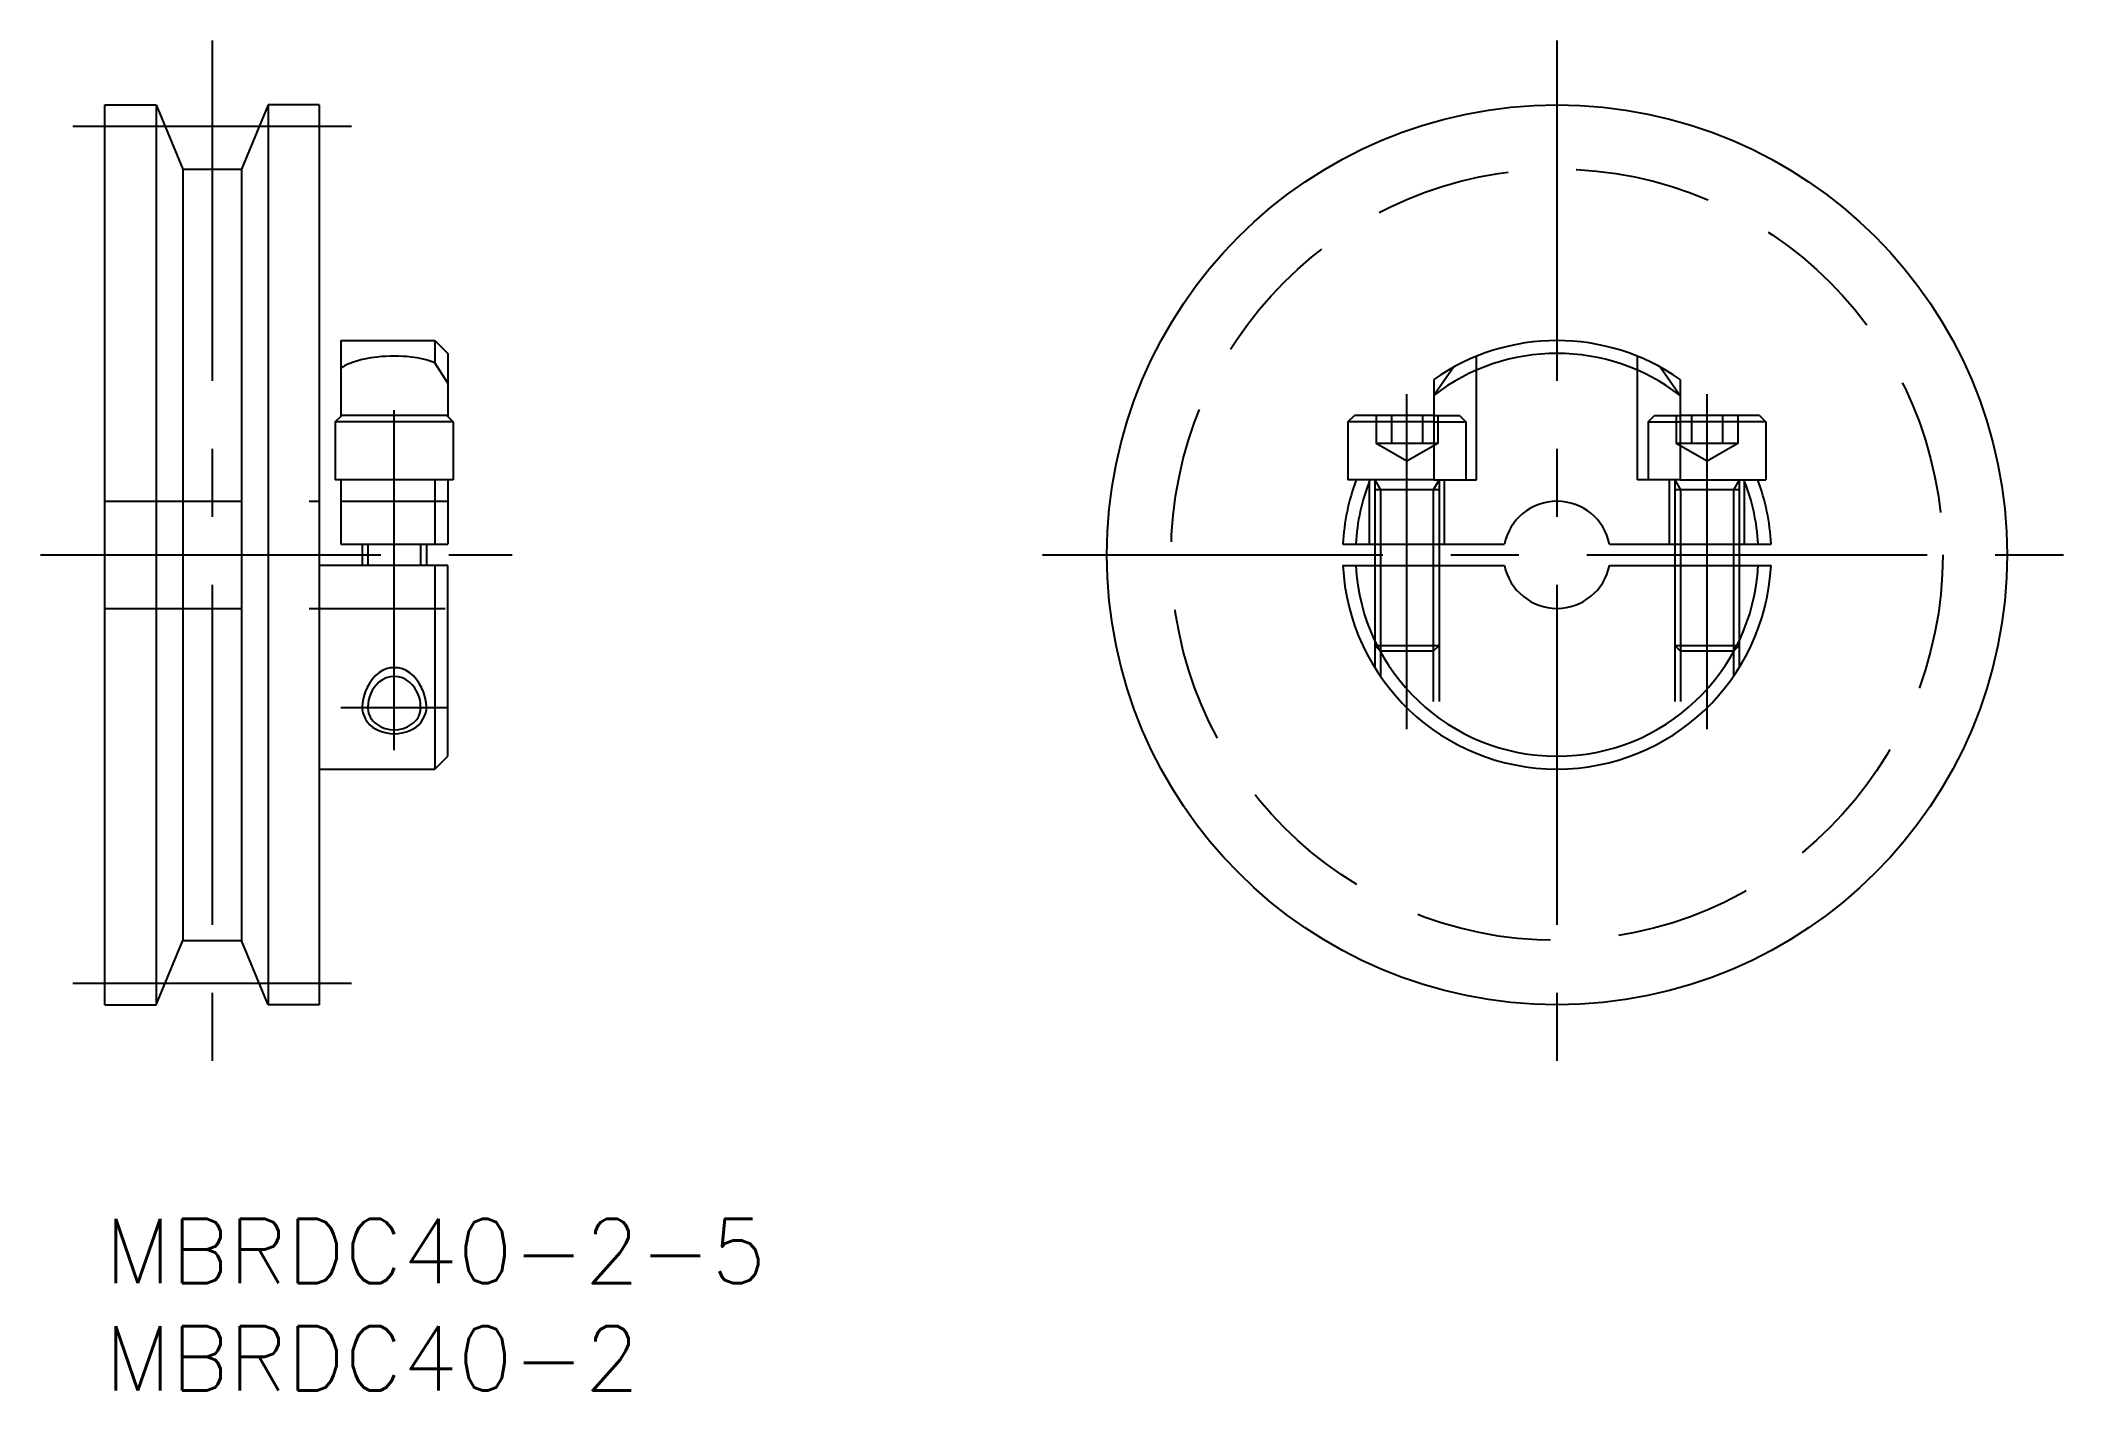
# Model space of a CAD drawing. Extents: x -3 to 91.7, y -8 to 55.
import ezdxf

# ---------------------------------------------------------------- set-up
doc = ezdxf.new("R2010")
doc.units = 0
doc.header["$LTSCALE"] = 0.5
doc.linetypes.add('CENTER', pattern=[50.8, 31.75, -6.35, 6.35, -6.35])
doc.linetypes.add('DASHED', pattern=[19.05, 12.7, -6.35])
doc.layers.get('0').update_dxf_attribs({"linetype": 'CONTINUOUS'})
for name, color, linetype in [('MSM_CENTER', 1, 'CENTER'), ('MSM_CONTINUOUS', 7, 'CONTINUOUS'), ('MSM_DASHED', 4, 'DASHED'), ('MSM_NARROW', 5, 'CONTINUOUS'), ('MSM_PART_NUMBER', 7, 'CONTINUOUS')]:
    doc.layers.add(name, color=color, linetype=linetype)
doc.styles.get("Standard").update_dxf_attribs({"font": 'txt.shx', "height": 3, "bigfont": 'bigfont.shx'})

# ---------------------------------------------------------------- blocks, each defined once
blk = doc.blocks.new('*U2')
at = {"layer": 'MSM_PART_NUMBER'}
blk.add_text('MBRDC40-2-5', height=3, dxfattribs=at).set_placement((0, -3))
blk = doc.blocks.new('*U3')
at = {"layer": 'MSM_PART_NUMBER'}
blk.add_text('MBRDC40-2', height=3, dxfattribs=at).set_placement((0, -8))

msp = doc.modelspace()

# ---------------------------------------------------------------- linework, layer by layer
at = {"color": 7, "linetype": 'CONTINUOUS'}
for p, q in [((0, 10), (0, 52)), ((0, 52), (2.386, 52)), ((2.386, 52.007), (2.386, 10)), ((7.614, 52), (7.614, 10)), ((10, 52), (7.614, 52)), ((10, 52), (10, 10)), ((0, 10), (2.386, 10)), ((10, 10), (7.614, 10))]:
    msp.add_line(p, q, dxfattribs=at)
for p, q in [((2.386, 52), (3.628, 49)), ((7.614, 52), (6.372, 49)), ((3.628, 49), (6.372, 49)), ((2.386, 10), (3.628, 13)), ((3.628, 13), (6.372, 13)), ((7.614, 10), (6.372, 13))]:
    msp.add_line(p, q)
at = {"layer": 'MSM_CENTER'}
for p, q in [((5, 55), (5, 7)), ((67.746, 55), (67.746, 7)), ((-1.5, 51), (11.5, 51)), ((13.5, 21.883), (13.5, 38.5)), ((60.746, 22.859), (60.746, 38.5)), ((74.746, 22.859), (74.746, 38.5)), ((-3, 31), (19, 31)), ((43.746, 31), (91.746, 31)), ((16, 23.859), (11, 23.859)), ((-1.5, 11), (11.5, 11))]:
    msp.add_line(p, q, dxfattribs=at)
at = {"layer": 'MSM_CONTINUOUS'}
for p, q in [((3.628, 49), (3.628, 13)), ((6.372, 49), (6.372, 13)), ((11, 41), (11, 37.45)), ((11, 41), (15.4, 41)), ((15.4, 41), (16, 40.4)), ((15.4, 41), (15.4, 39.961)), ((16, 39.008), (15.4, 39.961)), ((16, 40.4), (16, 37.45)), ((62.937, 39.768), (61.996, 38.436)), ((61.996, 39.182), (61.996, 34.5)), ((72.554, 39.768), (73.496, 38.436)), ((73.496, 39.182), (73.496, 34.5)), ((10.75, 37.2), (11.05, 37.5)), ((10.75, 37.2), (10.75, 34.5)), ((16.25, 37.2), (10.75, 37.2)), ((15.95, 37.5), (11.05, 37.5)), ((15.95, 37.5), (16.25, 37.2)), ((16.25, 37.2), (16.25, 34.5)), ((57.996, 37.2), (58.296, 37.5)), ((57.996, 37.2), (57.996, 34.5)), ((61.996, 37.2), (57.996, 37.2)), ((61.996, 37.5), (58.296, 37.5)), ((77.196, 37.5), (73.496, 37.5)), ((77.496, 37.2), (73.496, 37.2)), ((77.196, 37.5), (77.496, 37.2)), ((77.496, 37.2), (77.496, 34.5)), ((16.25, 34.5), (10.75, 34.5)), ((11, 34.5), (11, 31.5)), ((15.4, 34.5), (15.4, 31.5)), ((16, 34.5), (16, 31.5)), ((61.996, 34.5), (57.996, 34.5)), ((73.496, 34.5), (77.496, 34.5)), ((11, 31.5), (16, 31.5)), ((12, 31.5), (12, 30.5)), ((15, 31.5), (15, 30.5)), ((57.758, 31.5), (65.296, 31.5)), ((59.246, 31.5), (59.246, 30.5)), ((62.246, 31.5), (62.246, 30.5)), ((70.195, 31.5), (77.733, 31.5)), ((73.246, 31.5), (73.246, 30.5)), ((76.246, 31.5), (76.246, 30.5)), ((16, 30.5), (10, 30.5)), ((15.4, 30.5), (15.4, 21)), ((16, 21.6), (16, 30.5)), ((57.758, 30.5), (65.296, 30.5)), ((70.195, 30.5), (77.733, 30.5)), ((10, 21), (15.4, 21)), ((15.4, 21), (16, 21.6))]:
    msp.add_line(p, q, dxfattribs=at)
msp.add_circle((67.746, 31), 21, dxfattribs=at)
for centre, radius, start, end in [((67.746, 31), 10, 54.90037, 125.09963), ((12.506, 37.377), 2.773, 111.28019, 122.88917), ((13.155, 35.383), 4.868, 95.18362, 109.88903), ((13.5, 32.295), 7.975, 84.35595, 95.64405), ((13.893, 36.183), 4.068, 68.2614, 84.48508), ((67.746, 31), 9.4, 52.28732, 127.71268), ((67.746, 31), 10, 159.51268, 177.13402), ((67.746, 31), 9.4, 158.13997, 176.95091), ((67.746, 31), 9.4, 3.04909, 21.86003), ((67.746, 31), 10, 2.86598, 20.48732), ((67.746, 31), 2.5, 11.53696, 168.46304), ((67.746, 31), 10, 182.86598, 357.13402), ((67.746, 31), 9.4, 183.04909, 356.95091), ((67.746, 31), 2.5, 191.53696, 348.46304), ((13.771, 23.92), 1.5, 131.07667, 181.23638), ((13.5, 24.231), 1.088, 48.92333, 131.07667), ((13.23, 23.92), 1.5, 358.76362, 48.92333), ((13.501, 23.859), 1.231, 178.63517, 181.26548), ((13.171, 23.851), 0.9, 181.26548, 237.82989), ((13.829, 23.851), 0.9, 302.17011, 358.73452), ((13.499, 23.859), 1.231, 358.73452, 1.36483), ((13.5, 24.236), 1.403, 234.80308, 305.19692)]:
    msp.add_arc(centre, radius, start, end, dxfattribs=at)
at = {"layer": 'MSM_DASHED'}
for p, q in [((63.996, 34.5), (63.996, 40.27)), ((71.496, 34.5), (71.496, 40.27)), ((59.303, 37.5), (59.303, 36.2)), ((60.024, 37.5), (60.024, 36.2)), ((61.468, 37.5), (61.468, 36.2)), ((61.996, 37.5), (63.196, 37.5)), ((61.996, 37.2), (63.496, 37.2)), ((62.189, 37.5), (62.189, 36.2)), ((63.196, 37.5), (63.496, 37.2)), ((63.496, 37.2), (63.496, 34.5)), ((71.996, 37.2), (72.296, 37.5)), ((71.996, 37.2), (71.996, 34.5)), ((71.996, 37.2), (73.496, 37.2)), ((72.296, 37.5), (73.496, 37.5)), ((73.303, 37.5), (73.303, 36.2)), ((74.024, 37.5), (74.024, 36.2)), ((75.468, 37.5), (75.468, 36.2)), ((76.189, 37.5), (76.189, 36.2)), ((62.189, 36.2), (59.303, 36.2)), ((60.746, 35.367), (59.303, 36.2)), ((62.189, 36.2), (60.746, 35.367)), ((76.189, 36.2), (73.303, 36.2)), ((74.746, 35.367), (73.303, 36.2)), ((76.189, 36.2), (74.746, 35.367)), ((58.996, 31.5), (58.996, 34.5)), ((59.246, 34.5), (59.516, 34.031)), ((59.246, 34.5), (59.246, 31.5)), ((62.246, 34.5), (61.975, 34.031)), ((61.996, 34.5), (63.996, 34.5)), ((62.246, 34.5), (62.246, 31.5)), ((62.496, 31.5), (62.496, 34.5)), ((73.496, 34.5), (71.496, 34.5)), ((72.996, 31.5), (72.996, 34.5)), ((73.246, 34.5), (73.516, 34.031)), ((73.246, 34.5), (73.246, 31.5)), ((76.246, 34.5), (75.975, 34.031)), ((76.246, 34.5), (76.246, 31.5)), ((76.496, 31.5), (76.496, 34.5)), ((0, 33.5), (10, 33.5)), ((11, 33.5), (16, 33.5)), ((62.246, 34.031), (59.246, 34.031)), ((59.516, 34.031), (59.516, 31.5)), ((61.975, 34.031), (61.975, 31.5)), ((76.246, 34.031), (73.246, 34.031)), ((73.516, 34.031), (73.516, 31.5)), ((75.975, 34.031), (75.975, 31.5)), ((59.246, 30.5), (59.246, 25.732)), ((59.516, 30.5), (59.516, 25.319)), ((61.975, 30.5), (61.975, 22.833)), ((62.246, 30.5), (62.246, 22.648)), ((73.246, 30.5), (73.246, 22.648)), ((73.516, 30.5), (73.516, 22.833)), ((75.975, 30.5), (75.975, 25.319)), ((76.246, 30.5), (76.246, 25.732)), ((0, 28.5), (16, 28.5)), ((59.516, 26.5), (59.246, 26.77)), ((59.246, 26.77), (62.246, 26.77)), ((62.246, 26.77), (61.975, 26.5)), ((73.516, 26.5), (73.246, 26.77)), ((73.246, 26.77), (76.246, 26.77)), ((76.246, 26.77), (75.975, 26.5)), ((61.975, 26.5), (59.516, 26.5)), ((75.975, 26.5), (73.516, 26.5))]:
    msp.add_line(p, q, dxfattribs=at)
msp.add_circle((67.746, 31), 18, dxfattribs=at)
at = {"layer": 'MSM_NARROW'}
for p, q in [((12.271, 31.5), (12.271, 30.5)), ((14.729, 31.5), (14.729, 30.5)), ((59.516, 31.5), (59.516, 30.5)), ((61.975, 31.5), (61.975, 30.5)), ((73.516, 31.5), (73.516, 30.5)), ((75.975, 31.5), (75.975, 30.5))]:
    msp.add_line(p, q, dxfattribs=at)
for centre, radius, start, end in [((13.5, 24.489), 1.243, 54.25016, 125.74984), ((14.174, 23.834), 2.175, 130.09088, 176.80147), ((12.826, 23.834), 2.175, 3.19853, 49.90912), ((13.567, 23.859), 1.567, 176.44894, 182.62135), ((13.218, 23.942), 1.226, 187.28902, 248.76992), ((13.782, 23.942), 1.226, 291.23008, 352.71098), ((13.433, 23.859), 1.567, 357.37865, 3.55106), ((13.5, 24.467), 1.819, 246.46511, 293.53489)]:
    msp.add_arc(centre, radius, start, end, dxfattribs=at)

# ---------------------------------------------------------------- block references
at = {"layer": 'MSM_CONTINUOUS'}
for name in ['*U2', '*U3']:
    msp.add_blockref(name, (0, 0), dxfattribs=at)

doc.saveas('drawing.dxf')
